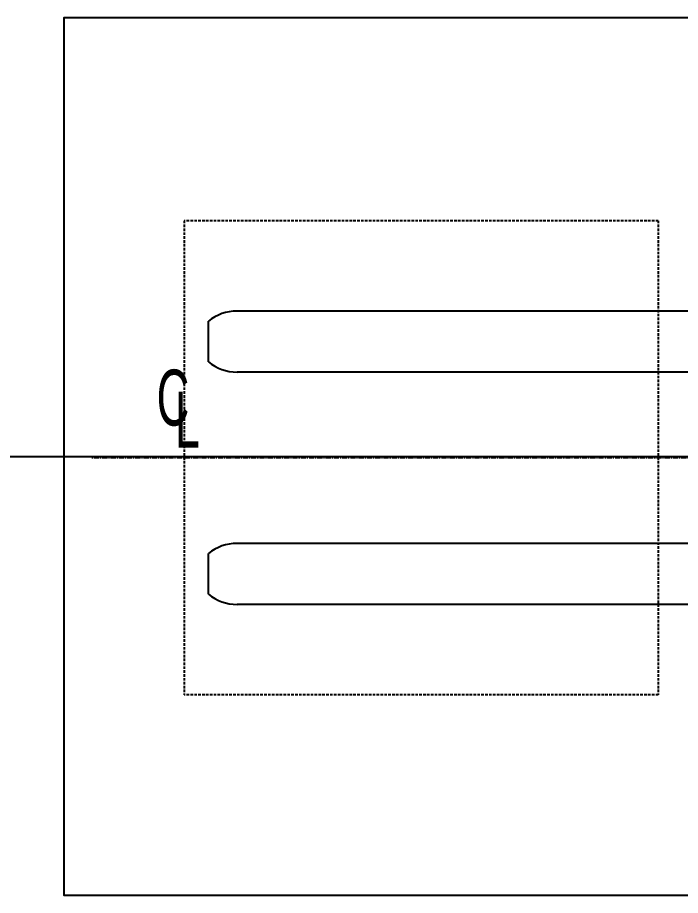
# Model space of a CAD drawing. Header units: millimetres. Extents: x -18594 to 273470, y -238787 to 48452.
# Drawn here: x 65533 to 67161, y -115853 to -113695 of the extents above; entities that cross this region are included whole.
import ezdxf

# ---------------------------------------------------------------- set-up
doc = ezdxf.new("R2010")
doc.units = ezdxf.units.MM
doc.linetypes.add('Xref AGV layout$0$CENTERX2', pattern=[20.32, 12.7, -2.54, 2.54, -2.54])
doc.linetypes.add('Xref AGV layout$0$HIDDEN', pattern=[9.525, 6.35, -3.175])
doc.layers.add('AM_BOR', color=4, linetype='Continuous', lineweight=25)
doc.layers.add('Xref AGV layout$0$ANNOTATION', color=5, linetype='Continuous')
doc.layers.add('Xref AGV layout$0$Ndc8_F_Fast', color=5, linetype='Continuous', true_color=0x0000ff)
doc.styles.add('Xref AGV layout$0$SLDTEXTSTYLE0', font='TXT', dxfattribs={"width": 0.605})

# ---------------------------------------------------------------- blocks, each defined once
blk = doc.blocks.new('Xref AGV layout$0$SW_SYMBOL_MOD_CL')
at = {"layer": 'Xref AGV layout$0$ANNOTATION', "color": 0, "char_height": 42666, "attachment_point": 5, "style": 'Xref AGV layout$0$SLDTEXTSTYLE0'}
for s, insert in [('C', (22000, 33000)), ('L', (33000, 16500))]:
    blk.add_mtext(s, dxfattribs=dict(at, insert=insert))
blk = doc.blocks.new('Xref AGV layout$0$A$C343F789C')
at = {"linetype": 'Xref AGV layout$0$HIDDEN'}
for p, q in [((1392.2, 1728.4), (227.2, 1728.4)), ((227.2, 1728.4), (227.2, 563.4)), ((1392.2, 1728.4), (1392.2, 563.4)), ((1392.2, 563.4), (227.2, 563.4))]:
    blk.add_line(p, q, dxfattribs=at)
at = {"color": 7, "linetype": 'Continuous', "lineweight": 25}
for p, q in [((2697.2, 1506.4), (357.2, 1506.4)), ((287.2, 1381.4), (287.2, 1481.4)), ((2697.2, 1356.4), (357.2, 1356.4)), ((2697.2, 935.4), (357.2, 935.4)), ((287.2, 810.4), (287.2, 910.4)), ((2697.2, 785.4), (357.2, 785.4))]:
    blk.add_line(p, q, dxfattribs=at)
at = {"color": 5, "linetype": 'Xref AGV layout$0$CENTERX2'}
blk.add_line((3879.2, 1145.9), (0, 1145.9), dxfattribs=at)
at = {"color": 7, "linetype": 'Continuous', "lineweight": 25}
for centre, start, end in [((357.2, 1395.9), 90, 129.3076), ((357.2, 1466.9), 230.6924, 270), ((357.2, 824.9), 90, 129.3076), ((357.2, 895.9), 230.6924, 270)]:
    blk.add_arc(centre, 110.5, start, end, dxfattribs=at)
at = {"xscale": 0.003222669349429913, "yscale": 0.003222669349429913, "zscale": 0.003222669349429913}
blk.add_blockref('Xref AGV layout$0$SW_SYMBOL_MOD_CL', (128.9, 1186.3), dxfattribs=at)
blk = doc.blocks.new('Xref AGV layout$0$Double AGV')
blk.add_lwpolyline([(31012.9, -233312), (37805.7, -233312), (37805.7, -235469.6), (31012.9, -235469.6)], close=True)
at = {"rotation": 180}
blk.add_blockref('Xref AGV layout$0$A$C343F789C', (37738.3, -233241.9), dxfattribs=at)
blk = doc.blocks.new('Xref AGV layout')
at = {"layer": 'Xref AGV layout$0$Ndc8_F_Fast'}
blk.add_lwpolyline([(65318, -114774), (67960, -114774)], dxfattribs=at)
at = {"rotation": 180}
blk.add_blockref('Xref AGV layout$0$Double AGV', (103452.9, -349164.8), dxfattribs=at)

msp = doc.modelspace()

# ---------------------------------------------------------------- block references
at = {"layer": 'AM_BOR'}
msp.add_blockref('Xref AGV layout', (0, 0), dxfattribs=at)

doc.saveas('drawing.dxf')
